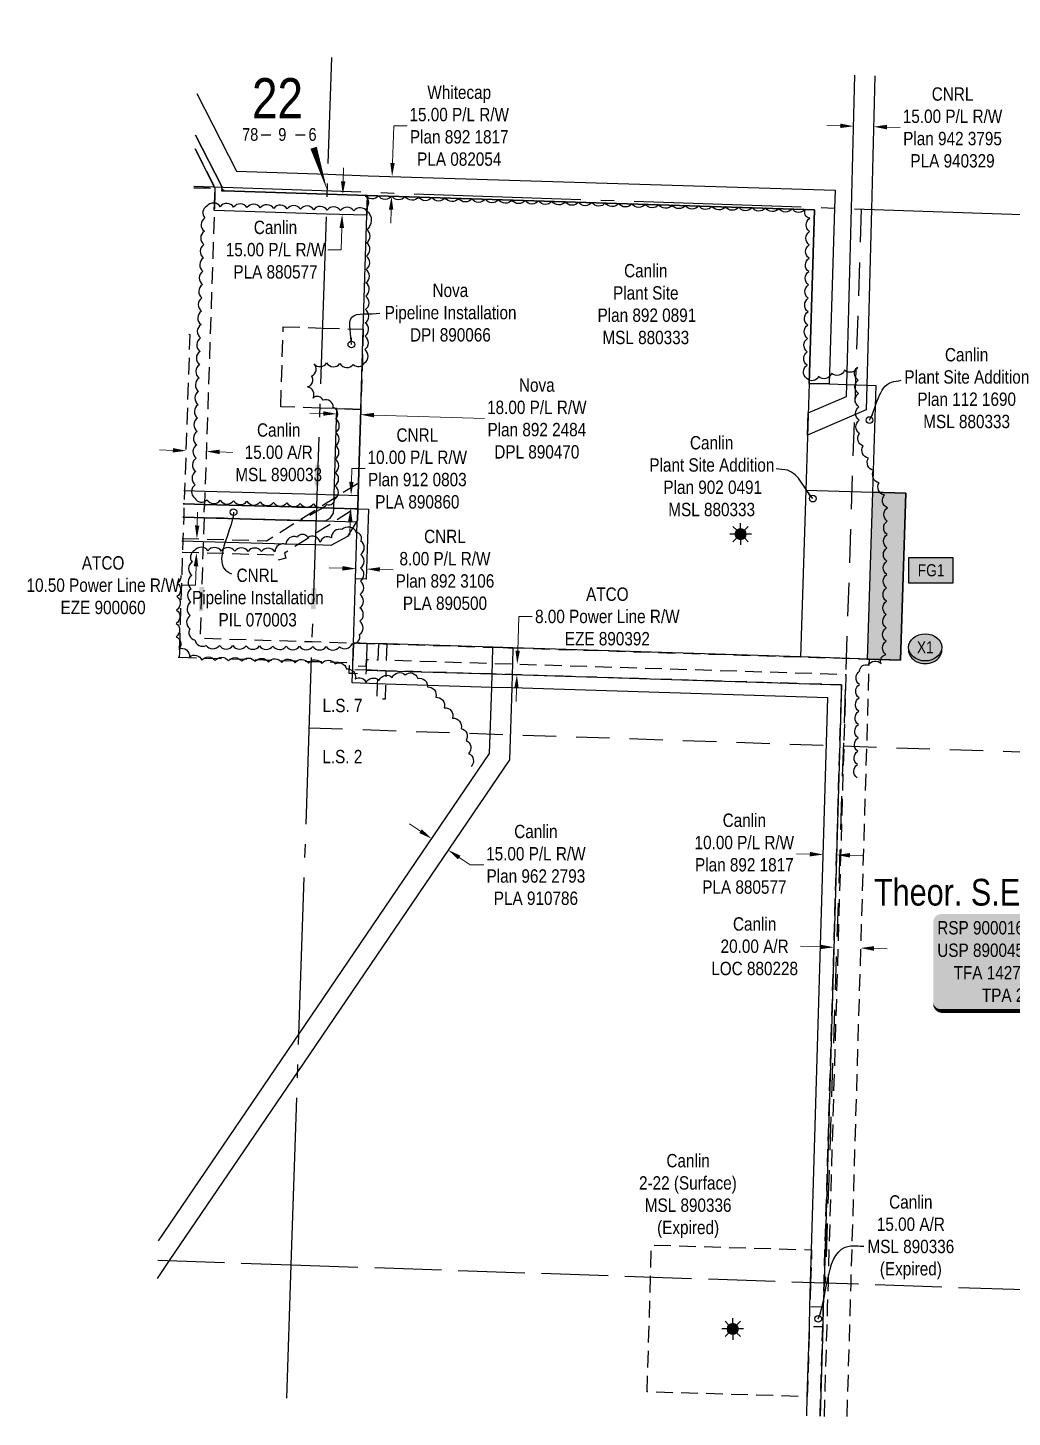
# Model space of a CAD drawing. Extents: x 354783 to 357151, y 6182403 to 6184549.
# Drawn here: x 355127 to 355864, y 6182419 to 6183459 of the extents above; entities that cross this region are included whole.
import ezdxf
from ezdxf.enums import TextEntityAlignment as Align

# ---------------------------------------------------------------- set-up
doc = ezdxf.new("R2010")
doc.units = 0
doc.header["$LTSCALE"] = 5
doc.header["$PDSIZE"] = 0.5
for name, pattern in [('0', [1, 1, 0]), ('foc-ACCESSROAD', [3.75, 2.5, -1.25]), ('foc-FLOWLINE', [3.75, 2.5, -1.25]), ('foc-LSD', [8, 5, -3]), ('foc-QUARTERLINE', [33, 25, -3, 2, -3]), ('foc-UNSURVEYED', [12.5, 10, -2.5])]:
    doc.linetypes.add(name, pattern=pattern)
doc.layers.get('Defpoints').update_dxf_attribs({"color": 9})
for name, color, linetype in [('10', 1, 'Continuous'), ('9', 3, 'Continuous'), ('AS-UNDERLAY-H', 141, 'Continuous'), ('C-RW', 13, 'Continuous'), ('C-SYMBOL', 7, 'Continuous'), ('C-WS', 13, 'foc-ACCESSROAD'), ('C-WS-S', 13, 'Continuous'), ('F-AR', 190, 'foc-ACCESSROAD'), ('F-EZE', 190, 'foc-FLOWLINE'), ('F-RW', 190, 'Continuous'), ('F-WS', 190, 'foc-ACCESSROAD'), ('F-WS-S', 190, 'Continuous'), ('L-SECLBL', 7, 'Continuous'), ('L-SECQ', 8, 'foc-QUARTERLINE'), ('L-SECTION-LSD', 7, 'foc-LSD'), ('L-USEC', 7, 'foc-UNSURVEYED'), ('P-CROSSINGS', 250, 'Continuous'), ('P-TEMP-BLOCKS', 250, 'Continuous'), ('P-WORKAREA', 113, 'Continuous'), ('P-WORKAREA-H', 111, 'Continuous'), ('T-BUSH', 110, '0')]:
    doc.layers.add(name, color=color, linetype=linetype)
for name, color, linetype, lineweight in [('C-RW-T', 13, 'Continuous', 9), ('C-WS-T', 13, 'Continuous', 9), ('F-AR-T', 190, 'Continuous', 9), ('F-EZE-T', 190, 'Continuous', 9), ('F-RW-T', 190, 'Continuous', 9), ('F-WS-T', 190, 'Continuous', 9)]:
    doc.layers.add(name, color=color, linetype=linetype, lineweight=lineweight)
doc.styles.add('100L', font='ARIALN.TTF', dxfattribs={"height": 11})
doc.styles.add('175L', font='ARIALN.TTF', dxfattribs={"height": 20})
doc.styles.add('80', font='ARIALN.TTF', dxfattribs={"height": 10})
doc.styles.add('80CG', font='ARIALN.TTF', dxfattribs={"height": 10})
doc.styles.add('80L', font='ARIALN.TTF', dxfattribs={"height": 10})
doc.styles.add('Crossing', font='ARIALN.TTF', dxfattribs={"height": 10})
doc.styles.add('SIMPLEX', font='ARIALN.TTF')
doc.dimstyles.new('Compass 5 000', dxfattribs={"dimscale": 5, "dimtxt": 9, "dimasz": 2, "dimexe": 0.2, "dimexo": 0.0625, "dimgap": 0.5, "dimtad": 0, "dimtih": 1, "dimtoh": 1, "dimzin": 0, "dimdsep": 46, "dimtxsty": '80CG', "dimcen": 0.1, "dimse1": 1, "dimse2": 1, "dimclrd": 256, "dimclrt": 256, "dimaunit": 1, "dimadec": 4, "dimazin": 0, "dimtfac": 0.06, "dimtofl": 0, "dimtmove": 0, "dimatfit": 1, "dimfxl": 0.2, "dimtolj": 1, "dimtzin": 0, "dimlwd": -1, "dimarcsym": 0})

# ---------------------------------------------------------------- blocks, each defined once
blk = doc.blocks.new('L-SECLBL')
at = {"layer": '9', "color": 7}
for p, q in [((-5.1, -27.8), (-12.3, -27.8)), ((20.7, -27.8), (13.5, -27.8))]:
    blk.add_line(p, q, dxfattribs=at)
at = {"layer": '10', "color": 2, "style": 'SIMPLEX'}
blk.add_attdef('SEC', text='', height=30, dxfattribs=at).set_placement((0, 0), align=Align.MIDDLE)
at = {"layer": '10', "color": 5, "style": '80L'}
blk.add_attdef('TWP', text='', height=9.5, dxfattribs=at).set_placement((-14.4, -27.4), align=Align.MIDDLE_RIGHT)
blk.add_attdef('RGE', text='', height=9.5, dxfattribs=at).set_placement((3.6, -27.4), align=Align.MIDDLE_CENTER)
blk.add_attdef('MER', text='', height=9.5, dxfattribs=at).set_placement((23.2, -27.4), align=Align.MIDDLE_LEFT)
blk = doc.blocks.new('*D579')
at = {"layer": 'C-RW-T', "transparency": 16777216}
for p, q in [((355735.2, 6183385.5), (355725.2, 6183385.8)), ((355770.2, 6183384.6), (355780.2, 6183384.3))]:
    blk.add_line(p, q, dxfattribs=at)
for points in [[(355735.3, 6183387.2), (355735.2, 6183383.9), (355745.2, 6183385.3)], [(355770.3, 6183386.3), (355770.2, 6183382.9), (355760.2, 6183384.9)]]:
    blk.add_solid(points, dxfattribs=at)
at = {"layer": 'Defpoints', "color": 0, "transparency": 16777216}
for p in [(355745.5, 6183394.1), (355760.5, 6183393.7), (355760.2, 6183384.9)]:
    blk.add_point(p, dxfattribs=at)
at = {"layer": 'C-RW-T', "transparency": 16777216, "insert": (355819.3, 6183384.3), "char_height": 10, "attachment_point": 5, "style": '80CG'}
blk.add_mtext('\\A1;CNRL\\P15.00 P/L R/W\\PPlan 942 3795\\PPLA 940329', dxfattribs=at)
blk = doc.blocks.new('*D580')
at = {"layer": 'Defpoints', "color": 0, "transparency": 16777216}
for p in [(355399.6, 6183347.7), (355495.4, 6183344.7), (355495, 6183329.8)]:
    blk.add_point(p, dxfattribs=at)
at = {"layer": 'F-RW-T', "transparency": 16777216}
for p, q in [((355399.9, 6183357.7), (355400.8, 6183385.6)), ((355400.8, 6183385.6), (355410.8, 6183385.6)), ((355398.9, 6183322.7), (355398.6, 6183312.7))]:
    blk.add_line(p, q, dxfattribs=at)
for points in [[(355398.3, 6183357.7), (355401.6, 6183357.6), (355399.6, 6183347.7)], [(355397.2, 6183322.8), (355400.5, 6183322.7), (355399.2, 6183332.7)]]:
    blk.add_solid(points, dxfattribs=at)
at = {"layer": 'F-RW-T', "transparency": 16777216, "insert": (355449.9, 6183385.6), "char_height": 10, "attachment_point": 5, "style": '80CG'}
blk.add_mtext('\\A1;Whitecap\\P15.00 P/L R/W\\PPlan 892 1817\\PPLA 082054', dxfattribs=at)
blk = doc.blocks.new('*D581')
at = {"layer": 'C-RW-T', "transparency": 16777216}
for p, q in [((355362.5, 6183054.3), (355352.5, 6183054.6)), ((355390.5, 6183053.4), (355400.5, 6183053.1))]:
    blk.add_line(p, q, dxfattribs=at)
for points in [[(355362.5, 6183056), (355362.4, 6183052.6), (355372.5, 6183054)], [(355390.5, 6183055.1), (355390.4, 6183051.8), (355380.5, 6183053.7)]]:
    blk.add_solid(points, dxfattribs=at)
at = {"layer": 'Defpoints', "color": 0, "transparency": 16777216}
for p in [(355372.7, 6183059.9), (355380.7, 6183059.6), (355380.5, 6183053.7)]:
    blk.add_point(p, dxfattribs=at)
at = {"layer": 'C-RW-T', "transparency": 16777216, "insert": (355439.2, 6183053.1), "char_height": 10, "attachment_point": 5, "style": '80CG'}
blk.add_mtext('\\A1;CNRL\\P8.00 P/L R/W\\PPlan 892 3106\\PPLA 890500', dxfattribs=at)
blk = doc.blocks.new('*D582')
at = {"layer": 'C-RW-T', "transparency": 16777216}
for p, q in [((355369.2, 6183119), (355369.4, 6183129)), ((355379.4, 6183129), (355369.4, 6183129)), ((355368.3, 6183089), (355368, 6183079))]:
    blk.add_line(p, q, dxfattribs=at)
for points in [[(355367.5, 6183119.1), (355370.8, 6183119), (355368.9, 6183109)], [(355366.6, 6183089.1), (355370, 6183089), (355368.6, 6183099)]]:
    blk.add_solid(points, dxfattribs=at)
at = {"layer": 'Defpoints', "color": 0, "transparency": 16777216}
for p in [(355262.5, 6183112), (355368.9, 6183109), (355262.2, 6183102.1)]:
    blk.add_point(p, dxfattribs=at)
at = {"layer": 'C-RW-T', "transparency": 16777216, "insert": (355418.5, 6183129), "char_height": 10, "attachment_point": 5, "style": '80CG'}
blk.add_mtext('\\A1;CNRL\\P10.00 P/L R/W\\PPlan 912 0803\\PPLA 890860', dxfattribs=at)
blk = doc.blocks.new('*D583')
at = {"layer": 'Defpoints', "color": 0, "transparency": 16777216}
for p in [(355723.6, 6182878.1), (355733.6, 6182877.8), (355722.5, 6182840)]:
    blk.add_point(p, dxfattribs=at)
at = {"layer": 'F-RW-T', "transparency": 16777216}
for p, q in [((355712.5, 6182840.3), (355702.5, 6182840.6)), ((355742.5, 6182839.4), (355752.5, 6182839.1))]:
    blk.add_line(p, q, dxfattribs=at)
for points in [[(355712.5, 6182842), (355712.4, 6182838.6), (355722.5, 6182840)], [(355742.5, 6182841.1), (355742.4, 6182837.8), (355732.5, 6182839.7)]]:
    blk.add_solid(points, dxfattribs=at)
at = {"layer": 'F-RW-T', "transparency": 16777216, "insert": (355663.4, 6182840.6), "char_height": 10, "attachment_point": 5, "style": '80CG'}
blk.add_mtext('\\A1;Canlin\\P10.00 P/L R/W\\PPlan 892 1817\\PPLA 880577', dxfattribs=at)
blk = doc.blocks.new('*D584')
at = {"layer": 'Defpoints', "color": 0, "transparency": 16777216}
for p in [(355424.3, 6182844.6), (355441.6, 6182843.4), (355436.7, 6182836.2)]:
    blk.add_point(p, dxfattribs=at)
at = {"layer": 'F-RW-T', "transparency": 16777216}
for p, q in [((355421, 6182857.5), (355412.7, 6182863.1)), ((355449.9, 6182837.8), (355458.2, 6182832.2)), ((355458.2, 6182832.2), (355468.2, 6182832.2))]:
    blk.add_line(p, q, dxfattribs=at)
for points in [[(355421.9, 6182858.9), (355420, 6182856.1), (355429.2, 6182851.9)], [(355450.8, 6182839.2), (355449, 6182836.4), (355441.6, 6182843.4)]]:
    blk.add_solid(points, dxfattribs=at)
at = {"layer": 'F-RW-T', "transparency": 16777216, "insert": (355507.3, 6182832.2), "char_height": 10, "width": 372.499, "attachment_point": 5, "style": '80CG'}
blk.add_mtext('\\A1;Canlin\\P15.00 P/L R/W\\PPlan 962 2793\\PPLA 910786', dxfattribs=at)
blk = doc.blocks.new('*D585')
at = {"layer": 'Defpoints', "color": 0, "transparency": 16777216}
for p in [(355262, 6183076.1), (355253.1, 6183065.9), (355261.7, 6183065.6)]:
    blk.add_point(p, dxfattribs=at)
at = {"layer": 'F-EZE-T', "transparency": 16777216}
for p, q in [((355253.7, 6183086.4), (355254, 6183096.4)), ((355252.8, 6183055.9), (355252.4, 6183041.6)), ((355252.4, 6183041.6), (355242.4, 6183041.6))]:
    blk.add_line(p, q, dxfattribs=at)
for points in [[(355252, 6183086.4), (355255.3, 6183086.3), (355253.4, 6183076.4)], [(355251.1, 6183055.9), (355254.5, 6183055.8), (355253.1, 6183065.9)]]:
    blk.add_solid(points, dxfattribs=at)
at = {"layer": 'F-EZE-T', "transparency": 16777216, "insert": (355183.2, 6183041.6), "char_height": 10, "attachment_point": 5, "style": '80CG'}
blk.add_mtext('\\A1;ATCO\\P10.50 Power Line R/W\\PEZE 900060', dxfattribs=at)
blk = doc.blocks.new('*D586')
at = {"layer": 'Defpoints', "color": 0, "transparency": 16777216}
for p in [(355730.4, 6182770.6), (355730.5, 6182771.9), (355750.5, 6182771.3)]:
    blk.add_point(p, dxfattribs=at)
at = {"layer": 'F-AR-T', "transparency": 16777216}
for p, q in [((355720.4, 6182770.9), (355705.4, 6182771.3)), ((355760.4, 6182769.7), (355770.4, 6182769.4))]:
    blk.add_line(p, q, dxfattribs=at)
for points in [[(355720.5, 6182772.5), (355720.4, 6182769.2), (355730.4, 6182770.6)], [(355760.5, 6182771.4), (355760.4, 6182768), (355750.4, 6182770)]]:
    blk.add_solid(points, dxfattribs=at)
at = {"layer": 'F-AR-T', "transparency": 16777216, "insert": (355671.1, 6182771.3), "char_height": 10, "attachment_point": 5, "style": '80CG'}
blk.add_mtext('\\A1;Canlin\\P20.00 A/R\\PLOC 880228', dxfattribs=at)
blk = doc.blocks.new('*D587')
at = {"layer": 'Defpoints', "color": 0, "transparency": 16777216}
for p in [(355358, 6183165.8), (355376, 6183165.2), (355376.1, 6183169.3)]:
    blk.add_point(p, dxfattribs=at)
at = {"layer": 'F-RW-T', "transparency": 16777216}
for p, q in [((355348.1, 6183170.2), (355338.1, 6183170.5)), ((355386.1, 6183169), (355468.9, 6183166.4))]:
    blk.add_line(p, q, dxfattribs=at)
for points in [[(355348.2, 6183171.9), (355348, 6183168.5), (355358.1, 6183169.9)], [(355386.1, 6183170.7), (355386, 6183167.3), (355376.1, 6183169.3)]]:
    blk.add_solid(points, dxfattribs=at)
at = {"layer": 'F-RW-T', "transparency": 16777216, "insert": (355508, 6183166.4), "char_height": 10, "attachment_point": 5, "style": '80CG'}
blk.add_mtext('\\A1;Nova\\P18.00 P/L R/W\\PPlan 892 2484\\PDPL 890470', dxfattribs=at)
blk = doc.blocks.new('*D591')
at = {"layer": 'Defpoints', "color": 0, "transparency": 16777216}
for p in [(355245.4, 6183139.6), (355260.5, 6183141.8), (355260.4, 6183139.1)]:
    blk.add_point(p, dxfattribs=at)
at = {"layer": 'F-WS-T', "transparency": 16777216}
for p, q in [((355235.5, 6183142.6), (355225.5, 6183143)), ((355270.4, 6183141.5), (355280.4, 6183141.1))]:
    blk.add_line(p, q, dxfattribs=at)
for points in [[(355235.5, 6183144.3), (355235.4, 6183141), (355245.5, 6183142.3)], [(355270.5, 6183143.1), (355270.4, 6183139.8), (355260.5, 6183141.8)]]:
    blk.add_solid(points, dxfattribs=at)
at = {"layer": 'F-WS-T', "transparency": 16777216, "insert": (355314.7, 6183141.1), "char_height": 10, "attachment_point": 5, "style": '80CG'}
blk.add_mtext('\\A1;Canlin\\P15.00 A/R\\PMSL 890033', dxfattribs=at)
blk = doc.blocks.new('GAS')
h = blk.add_hatch(color=255)
h.dxf.hatch_style = 1
edge = h.paths.add_edge_path()
edge.add_arc((0, 0), 0.9, 0, 360)
for p, q in [((-0.81, 0), (-1.62, 0)), ((-0.57, 0.57), (-1.14, 1.14)), ((0, 0.81), (0, 1.62)), ((0.57, 0.57), (1.14, 1.14)), ((1.62, 0), (0.81, 0)), ((-0.57, -0.57), (-1.14, -1.14)), ((0, -0.81), (0, -1.62)), ((1.14, -1.14), (0.57, -0.57))]:
    blk.add_line(p, q)
blk.add_circle((0, 0), 0.8)
blk = doc.blocks.new('*D592')
at = {"layer": 'Defpoints', "color": 0, "transparency": 16777216}
for p in [(355362.3, 6183334.1), (355361.9, 6183319.2), (355362.2, 6183319.2)]:
    blk.add_point(p, dxfattribs=at)
at = {"layer": 'F-RW-T', "transparency": 16777216}
for p, q in [((355363, 6183344.1), (355363.3, 6183354.1)), ((355361.9, 6183309.2), (355361.4, 6183292.8)), ((355361.4, 6183292.8), (355351.4, 6183292.8))]:
    blk.add_line(p, q, dxfattribs=at)
for points in [[(355361.3, 6183344.1), (355364.7, 6183344), (355362.7, 6183334.1)], [(355360.2, 6183309.2), (355363.6, 6183309.1), (355362.2, 6183319.2)]]:
    blk.add_solid(points, dxfattribs=at)
at = {"layer": 'F-RW-T', "transparency": 16777216, "insert": (355312.3, 6183292.8), "char_height": 10, "attachment_point": 5, "style": '80CG'}
blk.add_mtext('\\A1;Canlin\\P15.00 P/L R/W\\PPLA 880577', dxfattribs=at)
blk = doc.blocks.new('*U593')
h = blk.add_hatch(color=255)
edge = h.paths.add_edge_path()
edge.add_line((-119, -37), (119, -37))
edge.add_arc((119, -31), 6, 270, 360)
edge.add_line((125, -31), (125, 29.5))
edge.add_arc((119, 29.5), 6, 0, 90)
edge.add_line((119, 35.5), (-119, 35.5))
edge.add_arc((-119, 29.5), 6, 90, 180)
edge.add_line((-125, 29.5), (-125, -31))
edge.add_arc((-119, -31), 6, 180, 270)
at = {"color": 44, "flags": 128}
blk.add_lwpolyline([(-119, -37, 3, 3, 0), (119, -37, 3, 3, 0.414214), (125, -31, 3, 3, 0), (125, 29.5, 3, 0, 0.414214), (119, 35.5, 0, 0, 0), (-119, 35.5, 0, 0, 0.414214), (-125, 29.5, 0, 0, 0), (-125, -31, 0, 3, 0.414214)], format="xyseb", close=True, dxfattribs=at)
at = {"color": 44, "style": '80'}
blk.add_attdef('ENTER_TEXT_001', (-36, -5), '', height=10, dxfattribs=at)
blk = doc.blocks.new('*D597')
at = {"layer": 'Defpoints', "color": 0, "transparency": 16777216}
for p in [(355491.7, 6182974.6), (355492, 6182982.6), (355493.3, 6182982.6)]:
    blk.add_point(p, dxfattribs=at)
at = {"layer": 'F-EZE-T', "transparency": 16777216}
for p, q in [((355493.7, 6182992.6), (355494.5, 6183018.2)), ((355494.5, 6183018.2), (355504.5, 6183018.2)), ((355492.8, 6182964.6), (355492.5, 6182954.6))]:
    blk.add_line(p, q, dxfattribs=at)
for points in [[(355492, 6182992.6), (355495.3, 6182992.5), (355493.3, 6182982.6)], [(355491.1, 6182964.6), (355494.4, 6182964.5), (355493.1, 6182974.6)]]:
    blk.add_solid(points, dxfattribs=at)
at = {"layer": 'F-EZE-T', "transparency": 16777216, "insert": (355560.8, 6183018.2), "char_height": 10, "attachment_point": 5, "style": '80CG'}
blk.add_mtext('\\A1;ATCO\\P8.00 Power Line R/W\\PEZE 890392', dxfattribs=at)
blk = doc.blocks.new('Temp_Area3')
h = blk.add_hatch(color=111)
h.dxf.hatch_style = 1
h.paths.add_polyline_path([(-16.8, -9.4), (16.3, -9.4), (16.3, 9.1), (-16.8, 9.1)])
at = {"color": 250}
for points in [[(-17, -9.6), (16.5, -9.6), (16.5, 9.3), (-17, 9.3)], [(-16.9, -9.5), (16.4, -9.5), (16.4, 9.2), (-16.9, 9.2)]]:
    blk.add_lwpolyline(points, close=True, dxfattribs=at)
at = {"color": 250, "style": '80L'}
blk.add_attdef('TEMPORARY', text='', height=9, dxfattribs=at).set_placement((0, -0.1), align=Align.MIDDLE_CENTER)
blk = doc.blocks.new('xing2')
h = blk.add_hatch(color=50)
h.dxf.hatch_style = 1
edge = h.paths.add_edge_path()
edge.add_ellipse((0, 0), major_axis=(-12.5, 0), ratio=0.816297, start_angle=0, end_angle=360)
h = blk.add_hatch(color=250)
h.dxf.hatch_style = 1
edge = h.paths.add_edge_path()
edge.add_ellipse((0, -2), major_axis=(-12.5, 0), ratio=0.816297, start_angle=0, end_angle=180)
edge.add_line((12.5, -2), (12.5, 0))
edge.add_ellipse((0, 0), major_axis=(-12.5, 0), ratio=0.816297, start_angle=0, end_angle=180, ccw=False)
edge.add_line((-12.5, 0), (-12.5, -2))
at = {"color": 250}
blk.add_ellipse((0, 0), major_axis=(-12.5, 0), ratio=0.816297, dxfattribs=at)
blk.add_ellipse((0, -2), major_axis=(-12.5, 0), ratio=0.816297, start_param=0, end_param=3.141593, dxfattribs=at)
at = {"color": 250, "style": 'Crossing'}
blk.add_attdef('CROSSING', text='', height=9, dxfattribs=at).set_placement((0.1, 0), align=Align.MIDDLE_CENTER)
at = {"color": 250, "style": 'Crossing', "flags": 1}
for tag, p in [('OWNER', (0.1, -12.5)), ('DESCRIPTION', (0.1, -25.8)), ('LOCATION', (0.1, -39.3)), ('DWG_REF', (0.1, -52.8))]:
    blk.add_attdef(tag, text='', height=9, dxfattribs=at).set_placement(p, align=Align.MIDDLE_CENTER)

msp = doc.modelspace()

# ---------------------------------------------------------------- hatches: boundary and pattern name
at = {"layer": 'AS-UNDERLAY-H'}
h = msp.add_hatch(color=256, dxfattribs=at)
h.dxf.hatch_style = 1
h.paths.add_polyline_path([(355342.081, 6183131.949), (355341.582, 6183116.345), (355345.04, 6183116.04), (355345.743, 6183131.949)])
h = msp.add_hatch(color=256, dxfattribs=at)
h.dxf.hatch_style = 1
h.paths.add_polyline_path([(355255.4, 6183040.226), (355254.961, 6183022.114), (355258.212, 6183022.325), (355259.062, 6183040.226)])
h = msp.add_hatch(color=256, dxfattribs=at)
h.dxf.hatch_style = 1
h.paths.add_polyline_path([(355339.324, 6183039.521), (355338.824, 6183023.917), (355342.282, 6183023.612), (355342.985, 6183039.521)])
at = {"layer": 'P-WORKAREA-H'}
h = msp.add_hatch(color=256, dxfattribs=at)
h.dxf.hatch_style = 1
h.paths.add_polyline_path([(355784.334, 6183110.477), (355759.353, 6183111.26), (355755.456, 6182986.364), (355780.436, 6182985.569)])

# ---------------------------------------------------------------- linework, layer by layer
at = {"layer": 'C-RW'}
for points in [[(355761.231, 6183423.023), (355758.583, 6183323.064), (355755.095, 6183191.414), (355754.604, 6183172.88), (355710.676, 6183154.045), (355711.192, 6183170.583), (355739.867, 6183182.878), (355740.106, 6183191.884), (355743.595, 6183323.572), (355746.243, 6183423.532)], [(355243.538, 6183112.583), (355244.471, 6183112.556), (355259.462, 6183112.13), (355343.472, 6183109.738), (355356.207, 6183109.375), (355359.945, 6183109.267), (355374.19, 6183108.861), (355373.927, 6183100.36), (355373.882, 6183098.869), (355371.666, 6183098.932), (355355.895, 6183099.383), (355347.901, 6183099.611), (355344.806, 6183099.698), (355343.137, 6183099.746), (355259.128, 6183102.138), (355244.136, 6183102.565), (355243.203, 6183102.591)], [(355243.203, 6183102.591), (355244.136, 6183102.565), (355259.128, 6183102.138), (355343.137, 6183099.746), (355344.806, 6183099.698), (355347.901, 6183099.611), (355355.895, 6183099.383), (355371.666, 6183098.932), (355373.882, 6183098.869), (355381.877, 6183098.641), (355380.239, 6183046.138), (355372.245, 6183046.388), (355373.571, 6183088.876), (355372.764, 6183088.899), (355356.528, 6183089.363), (355349.325, 6183089.569), (355342.801, 6183089.755), (355331.442, 6183090.079), (355329.666, 6183090.129), (355258.793, 6183092.147), (355243.802, 6183092.574), (355242.867, 6183092.601)]]:
    msp.add_lwpolyline(points, dxfattribs=at)
at = {"layer": 'C-WS', "flags": 128}
msp.add_lwpolyline([(355329.666, 6183090.129), (355258.793, 6183092.147), (355259.128, 6183102.138), (355343.136, 6183099.746), (355344.806, 6183099.698), (355347.901, 6183099.611), (355343.038, 6183096.793), (355331.442, 6183090.079), (355329.666, 6183090.129)], close=True, dxfattribs=at)
at = {"layer": 'F-AR', "flags": 128}
for points in [[(355239.608, 6182995.506), (355240.553, 6182995.479), (355240.286, 6182987.485), (355239.34, 6182987.512)], [(355720.113, 6182419.431), (355722.08, 6182486.301), (355722.522, 6182501.291), (355723.053, 6182519.344), (355736.219, 6182966.995), (355489.512, 6182974.7), (355474.523, 6182975.168), (355395.037, 6182977.65), (355389.042, 6182977.837), (355380.12, 6182978.116), (355370.127, 6182978.428), (355370.22, 6182981.425), (355370.282, 6182983.424), (355370.748, 6182998.414), (355380.741, 6182998.101), (355389.663, 6182997.821), (355395.658, 6182997.634), (355475.151, 6182995.145), (355490.138, 6182994.676), (355705.493, 6182987.94), (355756.791, 6182986.322), (355743.036, 6182518.667), (355740.097, 6182418.753)]]:
    msp.add_lwpolyline(points, dxfattribs=at)
at = {"layer": 'F-EZE', "flags": 128}
for points in [[(355242.334, 6183076.703), (355243.271, 6183076.676), (355258.261, 6183076.238), (355305.51, 6183074.86), (355329.666, 6183090.129), (355343.099, 6183098.62), (355344.806, 6183099.698), (355356.129, 6183106.856), (355359.945, 6183109.267), (355374.484, 6183118.452), (355374.19, 6183108.861), (355373.927, 6183100.36), (355371.666, 6183098.932), (355356.528, 6183089.363), (355342.49, 6183080.49), (355329.277, 6183072.138), (355318.987, 6183065.634), (355319.992, 6183061.929), (355314.203, 6183060.36), (355313.179, 6183064.13), (355257.91, 6183065.744), (355242.919, 6183066.181), (355241.982, 6183066.209)], [(355720.113, 6182419.431), (355722.08, 6182486.301), (355722.522, 6182501.291), (355723.053, 6182519.344), (355736.219, 6182966.995), (355489.512, 6182974.7), (355474.523, 6182975.168), (355395.037, 6182977.65), (355394.727, 6182967.657), (355394.373, 6182956.246), (355388.377, 6182956.431), (355388.731, 6182967.844), (355389.042, 6182977.837), (355380.12, 6182978.116), (355380.027, 6182975.117), (355370.034, 6182975.43), (355367.505, 6182975.508), (355367.693, 6182981.504), (355370.22, 6182981.425), (355380.213, 6182981.114), (355380.37, 6182986.11), (355389.29, 6182985.831), (355389.663, 6182997.821), (355395.658, 6182997.634), (355395.285, 6182985.644), (355474.774, 6182983.162), (355489.762, 6182982.695), (355739.452, 6182974.896), (355726.05, 6182519.243), (355725.519, 6182501.203), (355725.078, 6182486.212), (355723.111, 6182419.33)]]:
    msp.add_lwpolyline(points, dxfattribs=at)
at = {"layer": 'F-RW'}
for points in [[(355253.512, 6183409.722), (355283.065, 6183351.725), (355351.513, 6183349.294), (355381.599, 6183348.226), (355731.356, 6183337.48), (355730.939, 6183324.002), (355726.866, 6183192.298), (355711.884, 6183192.769), (355715.94, 6183322.713), (355381.2, 6183333.392), (355351.017, 6183334.517), (355273.771, 6183336.93), (355272.02, 6183338.155), (355272.068, 6183339.581), (355272.087, 6183340.181), (355252.47, 6183378.681)], [(355252.47, 6183378.681), (355272.087, 6183340.181), (355272.068, 6183339.581), (355272.02, 6183338.155), (355271.982, 6183336.986), (355273.771, 6183336.93), (355351.017, 6183334.517), (355381.2, 6183333.392), (355380.738, 6183318.585), (355350.514, 6183319.53), (355266.485, 6183322.154), (355267.068, 6183338.755), (355266.691, 6183339.763), (355252.124, 6183368.351)], [(355242.867, 6183092.599), (355243.802, 6183092.573), (355258.793, 6183092.146), (355329.666, 6183090.128), (355331.442, 6183090.078), (355342.801, 6183089.755), (355349.325, 6183089.569), (355353.365, 6183091.745), (355355.779, 6183095.648), (355355.895, 6183099.383), (355356.129, 6183106.856), (355356.207, 6183109.375), (355358.218, 6183173.845), (355376.204, 6183173.283), (355374.487, 6183118.452), (355374.191, 6183108.861), (355373.928, 6183100.36), (355373.882, 6183098.869), (355373.614, 6183090.272), (355372.765, 6183088.899), (355366.138, 6183078.184), (355353.623, 6183071.443), (355342.198, 6183071.769), (355329.275, 6183072.137), (355258.192, 6183074.161), (355243.201, 6183074.588), (355242.264, 6183074.615)], [(355224.68, 6182550.774), (355329.909, 6182705.662), (355472.652, 6182915.771), (355474.208, 6182965.175), (355474.523, 6182975.168), (355474.774, 6182983.162), (355475.151, 6182995.145), (355490.138, 6182994.676), (355489.762, 6182982.695), (355489.512, 6182974.7), (355489.197, 6182964.707), (355487.504, 6182910.946), (355328.966, 6182677.592), (355232.764, 6182535.987), (355223.738, 6182522.701)], [(355710.123, 6182419.77), (355710.546, 6182434.164), (355712.088, 6182486.595), (355712.529, 6182501.585), (355713.061, 6182519.683), (355713.779, 6182544.091), (355725.933, 6182957.314), (355489.197, 6182964.707), (355474.208, 6182965.175), (355394.727, 6182967.657), (355388.731, 6182967.844), (355369.817, 6182968.435), (355370.034, 6182975.43), (355370.127, 6182978.428), (355370.22, 6182981.425), (355370.282, 6182983.424), (355370.748, 6182998.414), (355380.741, 6182998.101), (355380.37, 6182986.11), (355380.213, 6182981.114), (355380.12, 6182978.116), (355389.042, 6182977.837), (355395.037, 6182977.65), (355474.523, 6182975.168), (355489.512, 6182974.7), (355736.219, 6182966.995), (355723.053, 6182519.344), (355722.522, 6182501.291), (355722.08, 6182486.301), (355720.113, 6182419.431)]]:
    msp.add_lwpolyline(points, dxfattribs=at)
at = {"layer": 'F-RW-T'}
msp.add_line((355759.353, 6183111.26), (355749.359, 6183111.595), dxfattribs=at)
at = {"layer": 'F-WS', "flags": 128}
for points in [[(355252.124, 6183368.351), (355266.691, 6183339.763), (355267.068, 6183338.755), (355251.143, 6183339.145)], [(355251.143, 6183339.145), (355267.068, 6183338.755), (355266.485, 6183322.154), (355263.363, 6183228.692), (355259.462, 6183112.13), (355259.128, 6183102.138), (355258.793, 6183092.147), (355258.261, 6183076.238), (355258.192, 6183074.166), (355257.91, 6183065.744), (355255.776, 6183002.004), (355339.768, 6182999.381), (355370.748, 6182998.414), (355370.282, 6182983.424), (355339.265, 6182984.393), (355240.286, 6182987.485), (355240.553, 6182995.479), (355242.919, 6183066.181), (355243.201, 6183074.595), (355243.271, 6183076.676), (355243.802, 6183092.574), (355244.136, 6183102.565), (355244.471, 6183112.556), (355244.696, 6183119.281), (355248.373, 6183229.194), (355247.454, 6183229.225)]]:
    msp.add_lwpolyline(points, dxfattribs=at)
at = {"layer": 'F-WS', "linetype": 'Continuous'}
msp.add_lwpolyline([(355715.94, 6183322.713), (355711.884, 6183192.769), (355726.866, 6183192.298), (355740.106, 6183191.884), (355755.095, 6183191.414), (355761.848, 6183191.202), (355759.353, 6183111.26), (355784.334, 6183110.477), (355780.436, 6182985.569), (355756.791, 6182986.322), (355705.493, 6182987.94), (355490.138, 6182994.676), (355475.151, 6182995.145), (355395.658, 6182997.634), (355389.663, 6182997.821), (355380.741, 6182998.101), (355370.748, 6182998.414), (355372.245, 6183046.388), (355373.571, 6183088.876), (355373.614, 6183090.272), (355373.882, 6183098.869), (355373.927, 6183100.36), (355374.19, 6183108.861), (355374.484, 6183118.452), (355376.204, 6183173.283), (355378.075, 6183233.239), (355380.738, 6183318.585), (355381.2, 6183333.392), (355715.94, 6183322.713)], close=True, dxfattribs=at)
at = {"layer": 'F-WS'}
msp.add_lwpolyline([(355345.637, 6183174.238), (355316.25, 6183175.157), (355318.121, 6183235.112), (355347.65, 6183234.19), (355378.075, 6183233.239), (355376.204, 6183173.283), (355358.218, 6183173.845), (355345.637, 6183174.238)], close=True, dxfattribs=at)
at = {"layer": 'F-WS', "linetype": 'Continuous'}
for points in [[(355711.884, 6183192.769), (355709.39, 6183112.826), (355759.352, 6183111.261)], [(355709.39, 6183112.826), (355705.493, 6182987.919)]]:
    msp.add_lwpolyline(points, dxfattribs=at)
at = {"layer": 'F-WS', "flags": 128}
msp.add_lwpolyline([(355713.061, 6182519.683), (355712.529, 6182501.585), (355722.522, 6182501.291), (355722.08, 6182486.301), (355712.088, 6182486.595), (355710.546, 6182434.164), (355590.629, 6182437.692), (355593.161, 6182523.752), (355593.863, 6182547.618), (355713.779, 6182544.091), (355713.061, 6182519.683)], close=True, dxfattribs=at)
at = {"layer": 'L-SECLBL', "flags": 128}
msp.add_lwpolyline([(355351.098, 6183336.907, 0, 5, 0), (355340.845, 6183369.139, 5, 5, 0)], format="xyseb", dxfattribs=at)
msp.add_lwpolyline([(355351.098, 6183336.907, 0, 5, 0), (355340.845, 6183369.139, 5, 5, 0)], format="xyseb", dxfattribs=at)
at = {"layer": 'L-SECQ'}
for p, q in [((355324.11, 6182532.895), (355354.452, 6183436.824)), ((355251.182, 6183340.296), (356150.777, 6183309.777)), ((355320.756, 6182432.978), (355324.11, 6182532.895))]:
    msp.add_line(p, q, dxfattribs=at)
at = {"layer": 'L-SECTION-LSD'}
for p, q in [((355750.937, 6183323.342), (355724.035, 6182519.329)), ((355337.604, 6182934.902), (356137.37, 6182907.769))]:
    msp.add_line(p, q, dxfattribs=at)
at = {"layer": 'L-USEC'}
for p, q in [((355224.194, 6182536.285), (355324.11, 6182532.895)), ((355324.11, 6182532.895), (356123.962, 6182505.763))]:
    msp.add_line(p, q, dxfattribs=at)
at = {"layer": 'P-WORKAREA'}
msp.add_lwpolyline([(355784.334, 6183110.477), (355759.353, 6183111.26), (355755.456, 6182986.364), (355780.436, 6182985.569)], close=True, dxfattribs=at)
at = {"layer": 'T-BUSH', "linetype": 'Continuous', "flags": 128}
for points in [[(355380.884, 6183321.501, 0.52056705), (355370.891, 6183321.821, 0.52056705), (355360.899, 6183322.141, 0.52056705), (355350.907, 6183322.461, 0.52056705), (355340.915, 6183322.781, 0.52056705), (355330.923, 6183323.1, 0.52056705), (355320.93, 6183323.42, 0.52056705), (355310.938, 6183323.74, 0.52056705), (355300.946, 6183324.06, 0.52056705), (355290.954, 6183324.38, 0.52056705), (355280.961, 6183324.7, 0.52056705), (355270.969, 6183325.02, 0.52056705), (355260.977, 6183325.34, 0.52056705), (355259.416, 6183316.634, 0.52056705), (355259.056, 6183306.643, 0.52056705), (355258.695, 6183296.652, 0.52056705), (355258.335, 6183286.662, 0.52056705), (355257.974, 6183276.671, 0.52056705), (355257.613, 6183266.68, 0.52056705), (355257.253, 6183256.689, 0.52056705), (355256.892, 6183246.698, 0.52056705), (355256.532, 6183236.707, 0.52056705), (355256.171, 6183226.717, 0.52056705), (355255.811, 6183216.726, 0.52056705), (355255.45, 6183206.735, 0.52056705), (355255.09, 6183196.744, 0.52056705), (355254.729, 6183186.753, 0.52056705), (355254.369, 6183176.762, 0.52056705), (355254.008, 6183166.772, 0.52056705), (355253.648, 6183156.781, 0.52056705), (355253.287, 6183146.79, 0.52056705), (355252.926, 6183136.799, 0.52056705), (355252.566, 6183126.808, 0.52056705), (355252.205, 6183116.817, 0.52056705), (355251.845, 6183106.827, 0.52056705), (355260.914, 6183105.589, 0.52056705), (355270.904, 6183105.207, 0.52056705), (355280.894, 6183104.825, 0.52056705), (355290.884, 6183104.443, 0.52056705), (355300.874, 6183104.061, 0.52056705), (355310.864, 6183103.679, 0.52056705), (355320.854, 6183103.296, 0.52056705), (355330.844, 6183102.914, 0.52056705), (355340.834, 6183102.532, 0.52056705), (355350.824, 6183102.15, 0.52056705), (355356.748, 6183106.05, 0.52056705), (355356.885, 6183116.047, 0.52056705), (355357.022, 6183126.043, 0.52056705), (355357.158, 6183136.04, 0.52056705), (355357.295, 6183146.036, 0.52056705), (355357.432, 6183156.032, 0.52056705), (355357.568, 6183166.029, 0.52056705), (355355.546, 6183174.753, 0.52056705), (355347.918, 6183180.104, 0.52056705), (355340.403, 6183181.716, 0.52056705), (355336.289, 6183190.073, 0.52056705), (355339.376, 6183198.234, 0.52056705), (355341.155, 6183207.363, 0.52056705), (355350.59, 6183208.063, 0.52056705), (355360.572, 6183207.507, 0.52056705), (355370.554, 6183206.951, 0.52056705), (355379.008, 6183208.038, 0.52056705), (355379.173, 6183218.034, 0.52056705), (355379.338, 6183228.03, 0.52056705), (355379.504, 6183238.026, 0.52056705), (355379.669, 6183248.022, 0.52056705), (355379.834, 6183258.017, 0.52056705), (355379.999, 6183268.013, 0.52056705), (355380.165, 6183278.009, 0.52056705), (355380.33, 6183288.005, 0.52056705), (355380.495, 6183298.001, 0.52056705), (355380.66, 6183307.997, 0.52056705)], [(355362.062, 6183083.244, 0.52056705), (355354.188, 6183077.084, 0.52056705), (355345.694, 6183073.684, 0.52056705), (355336.649, 6183077.442, 0.52056705), (355328.435, 6183077.637, 0.52056705), (355320.08, 6183072.147, 0.52056705), (355311.721, 6183066.672, 0.52056705), (355301.724, 6183066.812, 0.52056705), (355291.728, 6183066.951, 0.52056705), (355281.731, 6183067.091, 0.52056705), (355271.735, 6183067.23, 0.52056705), (355261.739, 6183067.369, 0.52056705), (355251.742, 6183067.509, 0.52056705), (355249.977, 6183058.992, 0.52056705), (355249.613, 6183049.002, 0.52056705), (355249.25, 6183039.011, 0.52056705), (355248.886, 6183029.02, 0.52056705), (355248.523, 6183019.03, 0.52056705), (355248.159, 6183009.039, 0.52056705), (355251.98, 6183000.693, 0.52056705), (355260.312, 6182996.626, 0.52056705), (355270.309, 6182996.523, 0.52056705), (355280.306, 6182996.419, 0.52056705), (355290.303, 6182996.315, 0.52056705), (355300.299, 6182996.211, 0.52056705), (355310.296, 6182996.107, 0.52056705), (355320.293, 6182996.004, 0.52056705), (355330.29, 6182995.9, 0.52056705), (355340.287, 6182995.796, 0.52056705), (355350.283, 6182995.692, 0.52056705), (355360.28, 6182995.588, 0.52056705), (355369.637, 6182997.76, 0.52056705), (355375.261, 6183004.666, 0.52056705), (355375.404, 6183014.663, 0.52056705), (355375.547, 6183024.659, 0.52056705), (355375.69, 6183034.655, 0.52056705), (355375.833, 6183044.652, 0.52056705), (355375.976, 6183054.648, 0.52056705), (355376.118, 6183064.644, 0.52056705), (355376.261, 6183074.641, 0.52056705), (355372.962, 6183081.244, 0.52056705)]]:
    msp.add_lwpolyline(points, format="xyb", close=True, dxfattribs=at)
for points in [[(355747.834, 6182897.397, -0.52056705), (355748.073, 6182907.392, -0.52056705), (355748.312, 6182917.386, -0.52056705), (355748.552, 6182927.38, -0.52056705), (355748.791, 6182937.375, -0.52056705), (355749.03, 6182947.369, -0.52056705), (355749.27, 6182957.364, -0.52056705), (355749.509, 6182967.358, -0.52056705), (355749.749, 6182977.353, -0.52056705), (355756.028, 6182981.737, -0.52056705), (355765.978, 6182982.712, -0.52056705), (355769.391, 6182989.673, -0.52056705), (355769.491, 6182999.67, -0.52056705), (355769.59, 6183009.667, -0.52056705), (355769.689, 6183019.664, -0.52056705), (355769.789, 6183029.661, -0.52056705), (355769.888, 6183039.658, -0.52056705), (355769.987, 6183049.654, -0.52056705), (355770.087, 6183059.651, -0.52056705), (355770.186, 6183069.648, -0.52056705), (355770.285, 6183079.645, -0.52056705), (355770.385, 6183089.642, -0.52056705), (355770.484, 6183099.639, -0.52056705), (355768.334, 6183109.178, -0.52056705), (355764.337, 6183118.342, -0.52056705), (355760.34, 6183127.505, -0.52056705), (355756.344, 6183136.669, -0.52056705), (355752.347, 6183145.833, -0.52056705), (355749.678, 6183155.291, -0.52056705), (355749.426, 6183165.285, -0.52056705), (355749.174, 6183175.279, -0.52056705), (355748.922, 6183185.273, -0.52056705), (355748.669, 6183195.268, -0.52056705), (355748.169, 6183204.937, -0.52056705), (355738.461, 6183202.549, -0.52056705), (355728.753, 6183200.162, -0.52056705), (355719.045, 6183197.775, -0.52056705), (355710.177, 6183196.44, -0.52056705), (355710.359, 6183206.435, -0.52056705), (355710.542, 6183216.431, -0.52056705), (355710.725, 6183226.427, -0.52056705), (355710.907, 6183236.422, -0.52056705), (355711.09, 6183246.418, -0.52056705), (355711.273, 6183256.414, -0.52056705), (355711.455, 6183266.409, -0.52056705), (355711.638, 6183276.405, -0.52056705), (355711.82, 6183286.401, -0.52056705), (355712.003, 6183296.396, -0.52056705), (355712.186, 6183306.392, -0.52056705), (355712.368, 6183316.388, -0.52056705), (355709.184, 6183323.179, -0.52056705), (355699.192, 6183323.492, -0.52056705), (355689.199, 6183323.804, -0.52056705), (355679.207, 6183324.117, -0.52056705), (355669.214, 6183324.43, -0.52056705), (355659.222, 6183324.742, -0.52056705), (355649.229, 6183325.055, -0.52056705), (355639.237, 6183325.367, -0.52056705), (355629.244, 6183325.68, -0.52056705), (355619.252, 6183325.993, -0.52056705), (355609.26, 6183326.305, -0.52056705), (355599.267, 6183326.618, -0.52056705), (355589.275, 6183326.93, -0.52056705), (355579.282, 6183327.243, -0.52056705), (355569.29, 6183327.556, -0.52056705), (355559.297, 6183327.868, -0.52056705), (355549.305, 6183328.181, -0.52056705), (355539.312, 6183328.494, -0.52056705), (355529.32, 6183328.806, -0.52056705), (355519.327, 6183329.119, -0.52056705), (355509.335, 6183329.431, -0.52056705), (355499.343, 6183329.744, -0.52056705), (355489.35, 6183330.057, -0.52056705), (355479.358, 6183330.369, -0.52056705), (355469.365, 6183330.682, -0.52056705), (355459.373, 6183330.994, -0.52056705), (355449.381, 6183331.314, -0.52056705), (355439.388, 6183331.636, -0.52056705), (355429.396, 6183331.959, -0.52056705), (355419.404, 6183332.281, -0.52056705), (355409.412, 6183332.603, -0.52056705), (355399.42, 6183332.925, -0.52056705), (355389.428, 6183333.247, -0.52056705), (355379.436, 6183333.569, -0.42951757), (355379.648, 6183322.878, -0.42951757)], [(355241.401, 6183048.923, -0.28534373), (355238.732, 6183043.062, -0.52056705), (355238.498, 6183033.067, -0.52056705), (355238.265, 6183023.073, -0.52056705), (355238.031, 6183013.078, -0.52056705), (355237.797, 6183003.083, -0.52056705), (355240.115, 6182994.268, -0.52056705), (355247.882, 6182987.974, -0.52056705), (355257.055, 6182985.485, -0.52056705), (355267.049, 6182985.215, -0.52056705), (355277.043, 6182984.945, -0.52056705), (355287.036, 6182984.675, -0.52056705), (355297.03, 6182984.405, -0.52056705), (355307.024, 6182984.135, -0.52056705), (355317.017, 6182983.865, -0.52056705), (355327.011, 6182983.595, -0.52056705), (355337.005, 6182983.325, -0.52056705), (355346.998, 6182983.055, -0.52056705), (355356.992, 6182982.785, -0.52056705), (355365.349, 6182979.019, -0.52056705), (355371.96, 6182971.519, -0.52056705), (355380.051, 6182968.468, -0.52056705), (355389.838, 6182970.509, -0.52056705), (355399.625, 6182972.55, -0.52056705), (355409.411, 6182974.592, -0.52056705), (355418.804, 6182971.904, -0.52056705), (355426.081, 6182965.485, -0.52056705), (355432.37, 6182957.713, -0.52056705), (355438.659, 6182949.942, -0.52056705), (355444.948, 6182942.17, -0.52056705), (355451.238, 6182934.399, -0.52056705), (355455.092, 6182925.502, -0.52056705), (355456.942, 6182915.677, -0.52056705), (355458.801, 6182905.806)]]:
    msp.add_lwpolyline(points, format="xyb", dxfattribs=at)

# ---------------------------------------------------------------- block references
at = {"layer": 'C-WS-S', "xscale": 4.999999999999987, "yscale": 4.999999999999987, "zscale": 4.999999999999987}
msp.add_blockref('GAS', (355660.589, 6183079.881), dxfattribs=at)
at = {"layer": 'F-RW-T'}
ref = msp.add_blockref('*U593', (355929.886, 6182759.949), dxfattribs=dict(at, xscale=0.999734, yscale=0.999734, zscale=0.999734))
ref.add_attrib('ENTER_TEXT_001', 'RSP 900016 Canlin Energy Corporation (L.S. 7)', (355807.886, 6182780.206), dxfattribs={"layer": '0', "color": 44, "height": 9.99734, "style": '80'})
ref.add_attrib('ENTER_TEXT_002', 'USP 890045 Canlin Energy Corporation (L.S. 7)', (355807.886, 6182763.367), dxfattribs={"layer": '0', "color": 44, "height": 9.99734, "style": '80'})
ref.add_attrib('ENTER_TEXT_003', 'TFA 142716 Outsource Seismic (2008) Inc.', (355820.096, 6182746.527), dxfattribs={"layer": '0', "color": 44, "height": 9.99734, "style": '80'})
ref.add_attrib('ENTER_TEXT_004', 'TPA 2717 JIM ROBERT MENZIES', (355841.26, 6182729.688), dxfattribs={"layer": '0', "color": 44, "height": 9.99734, "style": '80'})
at = {"layer": 'F-WS-S', "xscale": 4.999999999999987, "yscale": 4.999999999999987, "zscale": 4.999999999999987}
msp.add_blockref('GAS', (355654.699, 6182484.846), dxfattribs=at)
at = {"layer": 'L-SECLBL', "xscale": 0.999734, "yscale": 0.999734, "zscale": 0.999734}
msp.add_blockref('L-SECLBL', (355313.8, 6183406.473), dxfattribs=at).add_auto_attribs({'SEC': '22', 'TWP': '78', 'RGE': '9', 'MER': '6'})
at = {"layer": 'P-CROSSINGS', "linetype": 'Continuous', "xscale": 0.999734, "yscale": 0.999734, "zscale": 0.999734}
msp.add_blockref('xing2', (355798.81, 6182995.113), dxfattribs=at).add_auto_attribs({'CROSSING': 'X1'})
at = {"layer": 'P-TEMP-BLOCKS', "xscale": 0.999734, "yscale": 0.999734, "zscale": 0.999734}
msp.add_blockref('Temp_Area3', (355803.257, 6183052.937), dxfattribs=at).add_auto_attribs({'TEMPORARY': 'FG1'})

# ---------------------------------------------------------------- texts
at = {"layer": 'C-SYMBOL', "color": 3, "style": '175L'}
msp.add_text('Theor. S.E.1/4 Sec. 22-78-9-W.6M.', height=20, dxfattribs=at).set_placement((355939.985, 6182795.8), align=Align.BOTTOM_CENTER)
at = {"layer": 'C-WS-T', "insert": (355248.337, 6183054.075), "char_height": 9.99734, "attachment_point": 1, "style": '80L'}
msp.add_mtext_dynamic_manual_height_columns('\\pi34.81365;CNRL\\P\\pi1.40508;Pipeline Installation\\P\\pi21.32475;PIL 070003', width=99.81709, gutter_width=49.987, heights=[0], dxfattribs=at)
at = {"layer": 'F-WS-T', "char_height": 9.99734, "attachment_point": 1, "style": '80L'}
for s, width, insert in [('\\pi34.35334;Canlin\\P\\pi26.08474;Plant Site\\P\\pi14.47118;Plan 892 0891\\P\\pi18.13324;MSL 880333', 99.81709, (355539.009, 6183282.119)), ('\\pi36.30569;Nova\\P\\pi0.48984;Pipeline Installation\\P\\pi19.45137;DPI 890066', 97.98662, (355393.602, 6183267.406)), ('\\pi34.35334;Canlin\\P\\pi3.95215;Plant Site Addition\\P\\pi13.69376;Plan 112 1690\\P\\pi18.13324;MSL 880333', 99.81709, (355779.253, 6183219.21)), ('\\pi34.35334;Canlin\\P\\pi3.95215;Plant Site Addition\\P\\pi14.47118;Plan 902 0491\\P\\pi18.13324;MSL 880333', 99.81709, (355588.316, 6183153.316)), ('\\pi34.35334;Canlin\\P\\pi13.81651;2-22 (Surface)\\P\\pi18.13324;MSL 890336\\P\\pi27.37361;(Expired)', 99.81709, (355570.705, 6182615.827)), ('\\A1;\\pi16.69631;Canlin\\P\\pi7.47639;15.00 A/R\\P\\pi0.4762;MSL {\\A0;890336\\P\\pi9.71658;(Expired)}', 64.50303, (355755.141, 6182584.926))]:
    msp.add_mtext_dynamic_manual_height_columns(s, width=width, gutter_width=49.987, heights=[0], dxfattribs=dict(at, insert=insert))

# ---------------------------------------------------------------- dimensions: what is measured, and where the dimension line sits
at = {"layer": 'C-RW-T'}
dim = msp.add_aligned_dim(p1=(355745.462, 6183394.081), p2=(355760.453, 6183393.684), distance=-8.813, text='CNRL\\P15.00 P/L R/W\\PPlan 942 3795\\PPLA 940329', dimstyle='Compass 5 000', dxfattribs=at)
dim.commit()
dim.dimension.update_dxf_attribs({"geometry": '*D579', "text_midpoint": (355819.299, 6183384.345)})
dim = msp.add_linear_dim(base=(355368.868, 6183109.015), p1=(355262.212, 6183102.051), p2=(355262.497, 6183112.043), angle=88.369607, text='CNRL\\P10.00 P/L R/W\\PPlan 912 0803\\PPLA 890860', dimstyle='Compass 5 000', override={"dimtmove": 1}, dxfattribs=at)
dim.commit()
dim.dimension.update_dxf_attribs({"geometry": '*D582', "text_midpoint": (355390.525, 6183123.009), "dimtype": 161})
dim = msp.add_linear_dim(base=(355380.476, 6183053.729), p1=(355372.665, 6183059.866), p2=(355380.659, 6183059.616), angle=358.213175, text='CNRL\\P8.00 P/L R/W\\PPlan 892 3106\\PPLA 890500', dimstyle='Compass 5 000', dxfattribs=at)
dim.commit()
dim.dimension.update_dxf_attribs({"geometry": '*D581', "text_midpoint": (355439.201, 6183053.106), "dimtype": 161})
at = {"layer": 'F-AR-T'}
dim = msp.add_linear_dim(base=(355730.442, 6182770.572), p1=(355750.466, 6182771.276), p2=(355730.48, 6182771.864), angle=178.315293, text='Canlin\\P20.00 A/R\\PLOC 880228', dimstyle='Compass 5 000', dxfattribs=at)
dim.commit()
dim.dimension.update_dxf_attribs({"geometry": '*D586', "text_midpoint": (355671.104, 6182771.308), "dimtype": 161})
at = {"layer": 'F-EZE-T'}
for base, p1, p2, angle, text, picture, middle in [((355253.078, 6183065.885), (355262.04, 6183076.128), (355261.734, 6183065.632), 268.328163, 'ATCO\\P10.50 Power Line R/W\\PEZE 900060', '*D585', (355183.228, 6183041.594)), ((355493.338, 6182982.583), (355491.706, 6182974.631), (355491.955, 6182982.626), 88.210973, 'ATCO\\P8.00 Power Line R/W\\PEZE 890392', '*D597', (355560.791, 6183018.185))]:
    dim = msp.add_linear_dim(base=base, p1=p1, p2=p2, angle=angle, text=text, dimstyle='Compass 5 000', dxfattribs=at)
    dim.commit()
    dim.dimension.update_dxf_attribs({"geometry": picture, "text_midpoint": middle, "dimtype": 161})
at = {"layer": 'F-RW-T'}
for base, p1, p2, angle, text, picture, middle in [((355399.634, 6183347.671), (355494.986, 6183329.762), (355495.446, 6183344.728), 88.240181, 'Whitecap\\P15.00 P/L R/W\\PPlan 892 1817\\PPLA 082054', '*D580', (355449.885, 6183385.597)), ((355362.214, 6183319.164), (355362.32, 6183334.096), (355361.854, 6183319.175), 268.210381, 'Canlin\\P15.00 P/L R/W\\PPLA 880577', '*D592', (355312.306, 6183292.838)), ((355376.08, 6183169.315), (355357.966, 6183165.773), (355375.951, 6183165.209), 358.203371, 'Nova\\P18.00 P/L R/W\\PPlan 892 2484\\PDPL 890470', '*D587', (355508, 6183166.403)), ((355722.483, 6182840.017), (355733.595, 6182877.779), (355723.602, 6182878.073), 178.315278, 'Canlin\\P10.00 P/L R/W\\PPlan 892 1817\\PPLA 880577', '*D583', (355663.405, 6182840.605))]:
    dim = msp.add_linear_dim(base=base, p1=p1, p2=p2, angle=angle, text=text, dimstyle='Compass 5 000', dxfattribs=at)
    dim.commit()
    dim.dimension.update_dxf_attribs({"geometry": picture, "text_midpoint": middle, "dimtype": 161})
dim = msp.add_aligned_dim(p1=(355424.292, 6182844.588), p2=(355436.696, 6182836.161), distance=8.784, text='Canlin\\P15.00 P/L R/W\\PPlan 962 2793\\PPLA 910786', dimstyle='Compass 5 000', dxfattribs=at)
dim.commit()
dim.dimension.update_dxf_attribs({"geometry": '*D584', "text_midpoint": (355507.262, 6182832.188)})
at = {"layer": 'F-WS-T'}
dim = msp.add_linear_dim(base=(355260.455, 6183141.799), p1=(355245.376, 6183139.604), p2=(355260.365, 6183139.102), angle=358.082945, text='Canlin\\P15.00 A/R\\PMSL 890033', dimstyle='Compass 5 000', dxfattribs=at)
dim.commit()
dim.dimension.update_dxf_attribs({"geometry": '*D591', "text_midpoint": (355314.728, 6183141.13), "dimtype": 161})

# ---------------------------------------------------------------- leaders
at = {"layer": 'C-WS-S', "path_type": 1}
msp.add_leader([(355280.93, 6183096.342), (355277.018, 6183051.314), (355279.425, 6183050.191)], dimstyle='Compass 5 000', override={"dimasz": 1, "dimgap": 0.5, "dimtad": 0, "dimldrblk": 'DotBlank'}, dxfattribs=at)
at = {"layer": 'F-WS-S', "path_type": 1}
for points, override in [([(355369.117, 6183221.798), (355369.534, 6183242.19), (355390.38, 6183245.252)], {"dimasz": 1, "dimldrblk": 'DotBlank'}), ([(355757.104, 6183165.283), (355773.622, 6183193.712), (355780.782, 6183195.03)], {"dimasz": 1, "dimldrblk": 'DotBlank'}), ([(355714.715, 6183106.487), (355695.622, 6183127.713), (355687.212, 6183128.691)], {"dimasz": 1, "dimldrblk": 'DotBlank'}), ([(355718.77, 6182492.454), (355741.919, 6182546.882), (355752.788, 6182546.786)], {"dimasz": 1, "dimgap": 0.5, "dimtad": 0, "dimldrblk": 'DotBlank'})]:
    msp.add_leader(points, dimstyle='Compass 5 000', override=override, dxfattribs=at)

# ---------------------------------------------------------------- next in the draw order: texts
at = {"layer": 'L-SECTION-LSD', "char_height": 9.99734, "attachment_point": 1, "style": '100L', "bg_fill": 3, "box_fill_scale": 1.5, "bg_fill_color": 256, "bg_fill_transparency": 0}
for s, width, insert in [('\\pi2.3055;L.S. 7', 30.87226, (355345.233, 6182956.59)), ('\\pi2.13989;L.S. 2', 30.64527, (355345.233, 6182918.316))]:
    msp.add_mtext_dynamic_manual_height_columns(s, width=width, gutter_width=54.985, heights=[0], dxfattribs=dict(at, insert=insert))

doc.saveas('drawing.dxf')
